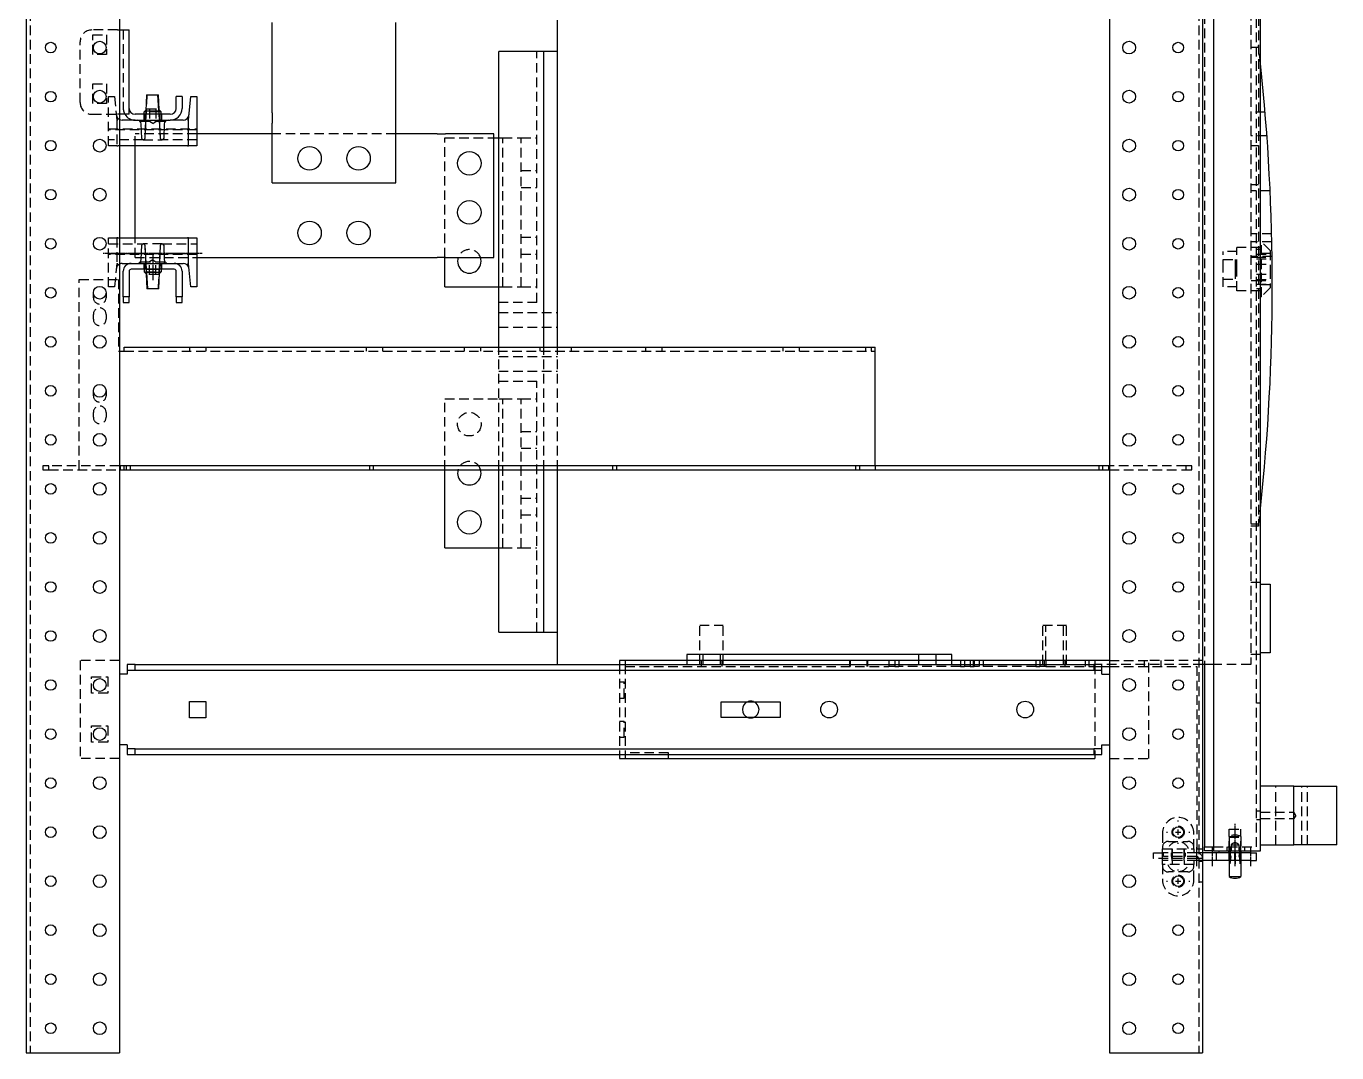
# Model space of a CAD drawing. Header units: millimetres. Extents: x -116965 to 323937, y 291661 to 566926.
# Drawn here: x -15046.3 to -14611.9, y 326092.5 to 326432.7 of the extents above; entities that cross this region are included whole.
import ezdxf

# ---------------------------------------------------------------- set-up
doc = ezdxf.new("R2010")
doc.units = ezdxf.units.MM
doc.linetypes.add('AXES2', pattern=[1.125, 0.75, -0.125, 0.125, -0.125])
doc.linetypes.add('HIDDEN2', pattern=[4.7625, 3.175, -1.5875])
doc.layers.add('ALPHA', color=255, linetype='Continuous')
doc.layers.add('AXE', color=80, linetype='AXES2')
doc.layers.add('Pointille_Court', color=40, linetype='HIDDEN2', lineweight=25)

msp = doc.modelspace()

# ---------------------------------------------------------------- linework, layer by layer
at = {"layer": 'ALPHA'}
for p, q in [((-15046.327844, 326742.532458), (-15046.327844, 326092.532458)), ((-15015.452844, 326742.532458), (-15015.452844, 326092.532458)), ((-14687.202844, 326742.532458), (-14687.202844, 326092.532458)), ((-14656.327844, 326742.532458), (-14656.327844, 326092.532458)), ((-14652.752844, 326544.932458), (-14652.752844, 326159.482458)), ((-14637.152844, 326159.482458), (-14637.152844, 326544.932458)), ((-15015.452844, 326431.507458), (-15012.202844, 326431.507458)), ((-15012.202844, 326403.557458), (-15012.202844, 326431.507458)), ((-14964.752844, 326404.010312), (-14964.752844, 326433.979603)), ((-14923.802844, 326404.010312), (-14923.802844, 326433.979603)), ((-14870.177844, 326424.357458), (-14870.177844, 326434.757458)), ((-14889.677844, 326326.369958), (-14889.677844, 326424.357458)), ((-14874.727844, 326424.357458), (-14889.677844, 326424.357458)), ((-14874.727844, 326326.369958), (-14874.727844, 326424.357458)), ((-14870.177844, 326424.357458), (-14874.727844, 326424.357458)), ((-14870.177844, 326326.369958), (-14870.177844, 326424.357458)), ((-15006.477162, 326410.057458), (-15006.666864, 326404.662458)), ((-15006.477162, 326410.057458), (-15002.643146, 326410.057458)), ((-15002.643146, 326410.057458), (-15002.452844, 326410.057458)), ((-15002.339906, 326404.662458), (-15002.643146, 326410.057458)), ((-15002.235684, 326405.062799), (-15002.452844, 326410.057458)), ((-15002.369956, 326405.19707), (-15001.542844, 326404.369958)), ((-14994.652844, 326409.407458), (-14996.602844, 326409.407458)), ((-14996.602844, 326405.507458), (-14996.602844, 326409.407458)), ((-14994.652844, 326409.407458), (-14994.652844, 326405.507458)), ((-14992.547657, 326401.607458), (-14991.727844, 326409.407458)), ((-14991.727844, 326409.407458), (-14989.777844, 326409.407458)), ((-14989.777844, 326409.407458), (-14989.777844, 326393.157458)), ((-15012.202844, 326403.557458), (-15015.452844, 326403.557458)), ((-15010.252844, 326401.607458), (-15014.502243, 326401.607458)), ((-14998.552844, 326403.557458), (-15010.252844, 326403.557458)), ((-15010.252844, 326401.607458), (-14998.552844, 326401.607458)), ((-15006.655804, 326404.976997), (-15007.262844, 326404.369958)), ((-15007.262844, 326403.557458), (-15007.262844, 326404.369958)), ((-15006.677149, 326404.369958), (-15007.262844, 326404.369958)), ((-15006.774286, 326401.607458), (-15006.986304, 326395.577827)), ((-15006.701148, 326403.687458), (-15006.705719, 326403.557458)), ((-15006.666864, 326404.662458), (-15006.701148, 326403.687458)), ((-15006.701148, 326403.687458), (-15002.285104, 326403.687458)), ((-15006.666864, 326404.662458), (-15002.339906, 326404.662458)), ((-15002.285104, 326403.687458), (-15002.339906, 326404.662458)), ((-15001.542844, 326404.369958), (-15002.323466, 326404.369958)), ((-15002.277797, 326403.557458), (-15002.285104, 326403.687458)), ((-15001.828707, 326395.5676), (-15002.168192, 326401.607458)), ((-15001.542844, 326403.557458), (-15001.542844, 326404.369958)), ((-14994.303444, 326401.607458), (-14998.552844, 326401.607458)), ((-14992.547657, 326401.607458), (-14992.871844, 326401.607458)), ((-14992.546844, 326401.607458), (-14992.547657, 326401.607458)), ((-14992.546844, 326393.157458), (-14992.546844, 326401.607458)), ((-14964.752844, 326404.010312), (-14964.752844, 326400.563167)), ((-14923.802844, 326400.563167), (-14923.802844, 326404.010312)), ((-15008.046273, 326395.577944), (-15008.213016, 326400.352827)), ((-15000.592671, 326400.352827), (-15000.759414, 326395.577944)), ((-14964.752844, 326397.057458), (-14989.777844, 326397.057458)), ((-14964.752844, 326380.807458), (-14964.752844, 326400.563167)), ((-14923.802844, 326380.807458), (-14923.802844, 326400.563167)), ((-14923.029453, 326397.057458), (-14923.802844, 326397.057458)), ((-14921.362104, 326397.057458), (-14923.029453, 326397.057458)), ((-14910.122163, 326397.057458), (-14921.362104, 326397.057458)), ((-14910.122163, 326397.057458), (-14907.34325, 326397.057458)), ((-14891.302844, 326397.057458), (-14907.34325, 326397.057458)), ((-14891.302844, 326356.107458), (-14891.302844, 326397.057458)), ((-14992.871844, 326393.157458), (-15015.452844, 326393.157458)), ((-15010.252844, 326362.607458), (-15010.252844, 326393.157458)), ((-15007.473503, 326395.107458), (-15007.55907, 326395.107458)), ((-15001.246617, 326395.107458), (-15001.341975, 326395.107458)), ((-14992.871844, 326393.157458), (-14992.546844, 326393.157458)), ((-14989.777844, 326393.157458), (-14992.546844, 326393.157458)), ((-14891.302844, 326395.757458), (-14889.677844, 326395.757458)), ((-14964.752844, 326380.807458), (-14923.802844, 326380.807458)), ((-15015.452844, 326362.607458), (-14992.871844, 326362.607458)), ((-14992.546844, 326362.607458), (-14992.871844, 326362.607458)), ((-14992.546844, 326362.607458), (-14989.777844, 326362.607458)), ((-14992.546844, 326354.157458), (-14992.546844, 326362.607458)), ((-14989.777844, 326362.607458), (-14989.777844, 326346.357458)), ((-15008.213016, 326355.412088), (-15008.046273, 326360.186971)), ((-15007.55907, 326360.657458), (-15007.463712, 326360.657458)), ((-15006.97698, 326360.197316), (-15006.637495, 326354.157458)), ((-15002.031401, 326354.157458), (-15001.819383, 326360.187089)), ((-15001.332184, 326360.657458), (-15001.246617, 326360.657458)), ((-15000.759414, 326360.186971), (-15000.592671, 326355.412088)), ((-15014.502243, 326354.157458), (-15011.552844, 326354.157458)), ((-15011.552844, 326354.157458), (-14997.252844, 326354.157458)), ((-14997.252844, 326354.157458), (-14994.303444, 326354.157458)), ((-14992.871844, 326354.157458), (-14992.547657, 326354.157458)), ((-14991.727844, 326346.357458), (-14992.547657, 326354.157458)), ((-14992.547657, 326354.157458), (-14992.546844, 326354.157458)), ((-14989.777844, 326356.107458), (-14923.029453, 326356.107458)), ((-14923.029453, 326356.107458), (-14921.362104, 326356.107458)), ((-14921.362104, 326356.107458), (-14910.122163, 326356.107458)), ((-14907.34325, 326356.107458), (-14910.122163, 326356.107458)), ((-14907.552844, 326346.357458), (-14907.552844, 326356.107458)), ((-14907.34325, 326356.107458), (-14891.302844, 326356.107458)), ((-15014.152844, 326343.107458), (-15014.152844, 326351.557458)), ((-15012.202844, 326351.557458), (-15012.202844, 326343.107458)), ((-14997.252844, 326352.207458), (-15011.552844, 326352.207458)), ((-15007.262844, 326352.207458), (-15007.262844, 326351.394958)), ((-15006.435731, 326350.567846), (-15007.262844, 326351.394958)), ((-15007.262844, 326351.394958), (-15006.482221, 326351.394958)), ((-15006.570003, 326350.702117), (-15006.352844, 326345.707458)), ((-15006.52789, 326352.207458), (-15006.520583, 326352.077458)), ((-15002.104539, 326352.077458), (-15006.520583, 326352.077458)), ((-15006.520583, 326352.077458), (-15006.465781, 326351.102458)), ((-15002.138823, 326351.102458), (-15006.465781, 326351.102458)), ((-15006.465781, 326351.102458), (-15006.162541, 326345.707458)), ((-15002.328525, 326345.707458), (-15002.138823, 326351.102458)), ((-15002.149883, 326350.787919), (-15001.542844, 326351.394958)), ((-15002.138823, 326351.102458), (-15002.104539, 326352.077458)), ((-15002.128538, 326351.394958), (-15001.542844, 326351.394958)), ((-15002.104539, 326352.077458), (-15002.099968, 326352.207458)), ((-15001.542844, 326352.207458), (-15001.542844, 326351.394958)), ((-14996.602844, 326343.107458), (-14996.602844, 326351.557458)), ((-14994.652844, 326351.557458), (-14994.652844, 326343.107458)), ((-15006.162541, 326345.707458), (-15006.352844, 326345.707458)), ((-15002.328525, 326345.707458), (-15006.162541, 326345.707458)), ((-14989.777844, 326346.357458), (-14991.727844, 326346.357458)), ((-14907.552844, 326346.357458), (-14889.677844, 326346.357458)), ((-15012.202844, 326343.107458), (-15014.152844, 326343.107458)), ((-15014.152844, 326343.107458), (-15014.152844, 326341.157458)), ((-15014.152844, 326341.157458), (-15012.202844, 326341.157458)), ((-15012.202844, 326341.157458), (-15012.202844, 326343.107458)), ((-14996.602844, 326343.107458), (-14996.602844, 326341.157458)), ((-14994.652844, 326343.107458), (-14996.602844, 326343.107458)), ((-14996.602844, 326341.157458), (-14994.652844, 326341.157458)), ((-14994.652844, 326341.157458), (-14994.652844, 326343.107458)), ((-15015.452844, 326325.069958), (-15013.827844, 326325.069958)), ((-15013.827844, 326325.069958), (-15013.827844, 326326.369958)), ((-15013.827844, 326326.369958), (-14764.877844, 326326.369958)), ((-14764.877844, 326287.044958), (-14764.877844, 326326.369958)), ((-14687.202844, 326287.044958), (-15015.452844, 326287.044958)), ((-15015.452844, 326285.744958), (-14687.202844, 326285.744958)), ((-14907.552844, 326259.907458), (-14907.552844, 326285.744958)), ((-14889.677844, 326231.957458), (-14889.677844, 326285.744958)), ((-14874.727844, 326231.957458), (-14874.727844, 326285.744958)), ((-14870.177844, 326231.957458), (-14870.177844, 326285.744958)), ((-14907.552844, 326259.907458), (-14889.677844, 326259.907458)), ((-14637.152844, 326247.882458), (-14633.902844, 326247.882458)), ((-14633.902844, 326247.882458), (-14633.902844, 326225.132458)), ((-14889.677844, 326231.957458), (-14874.727844, 326231.957458)), ((-14874.727844, 326231.957458), (-14870.177844, 326231.957458)), ((-14870.177844, 326221.232458), (-14870.177844, 326231.957458)), ((-14827.277844, 326224.482458), (-14827.277844, 326222.532458)), ((-14739.527844, 326224.482458), (-14827.277844, 326224.482458)), ((-14739.527844, 326222.532458), (-14739.527844, 326224.482458)), ((-14633.902844, 326225.132458), (-14637.152844, 326225.132458)), ((-15012.852844, 326221.232458), (-15012.852844, 326219.282458)), ((-15010.252844, 326221.232458), (-15012.852844, 326221.232458)), ((-15012.852844, 326219.282458), (-15010.252844, 326219.282458)), ((-15012.852844, 326219.282458), (-15012.852844, 326217.982458)), ((-15010.252844, 326221.232458), (-14692.402844, 326221.232458)), ((-15010.252844, 326219.282458), (-15010.252844, 326221.232458)), ((-15010.252844, 326219.282458), (-14692.402844, 326219.282458)), ((-14849.702844, 326222.532458), (-14849.702844, 326221.232458)), ((-14847.752844, 326222.532458), (-14849.702844, 326222.532458)), ((-14692.077844, 326222.532458), (-14847.752844, 326222.532458)), ((-14847.752844, 326222.532458), (-14847.752844, 326221.232458)), ((-14692.402844, 326221.232458), (-14692.402844, 326219.282458)), ((-14689.802844, 326221.232458), (-14692.402844, 326221.232458)), ((-14692.402844, 326219.282458), (-14689.802844, 326219.282458)), ((-14687.202844, 326222.532458), (-14692.077844, 326222.532458)), ((-14692.077844, 326222.532458), (-14692.077844, 326221.232458)), ((-14689.802844, 326219.282458), (-14689.802844, 326221.232458)), ((-14689.802844, 326220.582458), (-14687.202844, 326220.582458)), ((-14689.802844, 326217.982458), (-14689.802844, 326219.282458)), ((-14652.752844, 326221.232458), (-14656.327844, 326221.232458)), ((-14655.677844, 326221.232458), (-14655.677844, 326160.782458)), ((-15012.852844, 326217.982458), (-15015.452844, 326217.982458)), ((-14689.802844, 326217.982458), (-14687.202844, 326217.982458)), ((-14992.150344, 326208.979958), (-14986.755344, 326208.979958)), ((-14992.150344, 326203.584958), (-14992.150344, 326208.979958)), ((-14986.755344, 326208.979958), (-14986.755344, 326203.584958)), ((-14815.902844, 326203.682458), (-14815.902844, 326208.882458)), ((-14815.902844, 326208.882458), (-14796.402844, 326208.882458)), ((-14796.402844, 326208.882458), (-14796.402844, 326203.682458)), ((-14986.755344, 326203.584958), (-14992.150344, 326203.584958)), ((-14796.402844, 326203.682458), (-14815.902844, 326203.682458)), ((-15012.852844, 326194.582458), (-15015.452844, 326194.582458)), ((-15012.852844, 326194.582458), (-15012.852844, 326193.282458)), ((-15012.852844, 326193.282458), (-15012.852844, 326191.332458)), ((-15010.252844, 326193.282458), (-15012.852844, 326193.282458)), ((-15010.252844, 326193.282458), (-14692.402844, 326193.282458)), ((-15010.252844, 326191.332458), (-15010.252844, 326193.282458)), ((-14692.402844, 326193.282458), (-14692.402844, 326191.332458)), ((-14689.802844, 326193.282458), (-14692.402844, 326193.282458)), ((-14689.802844, 326194.582458), (-14687.202844, 326194.582458)), ((-14689.802844, 326193.282458), (-14689.802844, 326194.582458)), ((-14689.802844, 326191.332458), (-14689.802844, 326193.282458)), ((-15012.852844, 326191.332458), (-15010.252844, 326191.332458)), ((-15010.252844, 326191.332458), (-14692.402844, 326191.332458)), ((-14849.702844, 326191.332458), (-14849.702844, 326190.032458)), ((-14849.702844, 326190.032458), (-14847.752844, 326190.032458)), ((-14847.752844, 326191.332458), (-14847.752844, 326190.032458)), ((-14847.752844, 326190.032458), (-14692.077844, 326190.032458)), ((-14692.402844, 326191.332458), (-14689.802844, 326191.332458)), ((-14692.077844, 326191.332458), (-14692.077844, 326190.032458)), ((-14626.102844, 326180.932458), (-14637.152844, 326180.932458)), ((-14626.102844, 326161.432458), (-14626.102844, 326180.932458)), ((-14626.102844, 326180.932458), (-14611.862515, 326180.932458)), ((-14611.862515, 326161.432458), (-14611.862515, 326180.932458)), ((-14651.777844, 326158.832458), (-14656.327844, 326158.832458)), ((-14655.677844, 326159.482458), (-14655.677844, 326160.782458)), ((-14655.677844, 326160.782458), (-14652.752844, 326160.782458)), ((-14652.752844, 326159.482458), (-14655.677844, 326159.482458)), ((-14652.752844, 326159.482458), (-14637.152844, 326159.482458)), ((-14651.777844, 326156.232458), (-14651.777844, 326158.832458)), ((-14640.402844, 326158.832458), (-14651.777844, 326158.832458)), ((-14650.802844, 326158.832458), (-14650.802844, 326159.482458)), ((-14640.402844, 326158.832458), (-14640.402844, 326159.482458)), ((-14640.402844, 326158.832458), (-14638.452844, 326158.832458)), ((-14638.452844, 326156.232458), (-14638.452844, 326158.832458)), ((-14637.152844, 326161.432458), (-14626.102844, 326161.432458)), ((-14611.862515, 326161.432458), (-14626.102844, 326161.432458)), ((-14651.777844, 326156.232458), (-14656.327844, 326156.232458)), ((-14640.402844, 326156.232458), (-14651.777844, 326156.232458)), ((-14647.552844, 326156.232458), (-14647.552844, 326150.902458)), ((-14643.652844, 326156.232458), (-14643.652844, 326150.902458)), ((-14640.402844, 326156.232458), (-14638.452844, 326156.232458)), ((-14647.552844, 326150.902458), (-14643.652844, 326150.902458)), ((-15046.327844, 326092.532458), (-15015.452844, 326092.532458)), ((-14687.202844, 326092.532458), (-14656.327844, 326092.532458))]:
    msp.add_line(p, q, dxfattribs=at)
for centre, radius in [((-15038.202844, 326425.657458), 1.755), ((-15021.952844, 326425.657458), 2.1125), ((-14680.702844, 326425.657458), 2.1125), ((-14664.452844, 326425.657458), 1.755), ((-15038.202844, 326409.407458), 1.755), ((-15021.952844, 326409.407458), 2.1125), ((-14680.702844, 326409.407458), 2.1125), ((-14664.452844, 326409.407458), 1.755), ((-15038.202844, 326393.157458), 1.755), ((-15021.952844, 326393.157458), 2.1125), ((-14952.402844, 326388.932458), 3.9), ((-14936.152844, 326388.932458), 3.9), ((-14680.702844, 326393.157458), 2.1125), ((-14664.452844, 326393.157458), 1.755), ((-14899.427844, 326387.307458), 3.9), ((-15038.202844, 326376.907458), 1.755), ((-15021.952844, 326376.907458), 2.1125), ((-14899.427844, 326371.057458), 3.9), ((-14680.702844, 326376.907458), 2.1125), ((-14664.452844, 326376.907458), 1.755), ((-14952.402844, 326364.232458), 3.9), ((-14936.152844, 326364.232458), 3.9), ((-15038.202844, 326360.657458), 1.755), ((-15021.952844, 326360.657458), 2.1125), ((-14680.702844, 326360.657458), 2.1125), ((-14664.452844, 326360.657458), 1.755), ((-15038.202844, 326344.407458), 1.755), ((-15021.952844, 326344.407458), 2.1125), ((-14680.702844, 326344.407458), 2.1125), ((-14664.452844, 326344.407458), 1.755), ((-15038.202844, 326328.157458), 1.755), ((-15021.952844, 326328.157458), 2.1125), ((-14680.702844, 326328.157458), 2.1125), ((-14664.452844, 326328.157458), 1.755), ((-15021.952844, 326311.907458), 2.1125), ((-14680.702844, 326311.907458), 2.1125), ((-15038.202844, 326311.907458), 1.755), ((-14664.452844, 326311.907458), 1.755), ((-15038.202844, 326295.657458), 1.755), ((-15021.952844, 326295.657458), 2.1125), ((-14680.702844, 326295.657458), 2.1125), ((-14664.452844, 326295.657458), 1.755), ((-15038.202844, 326279.407458), 1.755), ((-15021.952844, 326279.407458), 2.1125), ((-14680.702844, 326279.407458), 2.1125), ((-14664.452844, 326279.407458), 1.755), ((-14899.427844, 326268.357458), 3.9), ((-15038.202844, 326263.157458), 1.755), ((-15021.952844, 326263.157458), 2.1125), ((-14680.702844, 326263.157458), 2.1125), ((-14664.452844, 326263.157458), 1.755), ((-15021.952844, 326246.907458), 2.1125), ((-14680.702844, 326246.907458), 2.1125), ((-15038.202844, 326246.907458), 1.755), ((-14664.452844, 326246.907458), 1.755), ((-15038.202844, 326230.657458), 1.755), ((-15021.952844, 326230.657458), 2.1125), ((-14680.702844, 326230.657458), 2.1125), ((-14664.452844, 326230.657458), 1.755), ((-15038.202844, 326214.407458), 1.755), ((-15021.952844, 326214.407458), 2.1125), ((-14680.702844, 326214.407458), 2.1125), ((-14664.452844, 326214.407458), 1.755), ((-14780.152844, 326206.282458), 2.7625), ((-14715.152844, 326206.282458), 2.7625), ((-15038.202844, 326198.157458), 1.755), ((-15021.952844, 326198.157458), 2.1125), ((-14680.702844, 326198.157458), 2.1125), ((-14664.452844, 326198.157458), 1.755), ((-15038.202844, 326181.907458), 1.755), ((-15021.952844, 326181.907458), 2.1125), ((-14680.702844, 326181.907458), 2.1125), ((-14664.452844, 326181.907458), 1.755), ((-15038.202844, 326165.657458), 1.755), ((-15021.952844, 326165.657458), 2.1125), ((-14680.702844, 326165.657458), 2.1125), ((-14664.452844, 326165.657458), 1.755), ((-15038.202844, 326149.407458), 1.755), ((-15021.952844, 326149.407458), 2.1125), ((-14680.702844, 326149.407458), 2.1125), ((-14664.452844, 326149.407458), 1.755), ((-15038.202844, 326133.157458), 1.755), ((-15021.952844, 326133.157458), 2.1125), ((-14680.702844, 326133.157458), 2.1125), ((-14664.452844, 326133.157458), 1.755), ((-15038.202844, 326116.907458), 1.755), ((-15021.952844, 326116.907458), 2.1125), ((-14680.702844, 326116.907458), 2.1125), ((-14664.452844, 326116.907458), 1.755), ((-15038.202844, 326100.657458), 1.755), ((-15021.952844, 326100.657458), 2.1125), ((-14680.702844, 326100.657458), 2.1125), ((-14664.452844, 326100.657458), 1.755)]:
    msp.add_circle(centre, radius, dxfattribs=at)
for centre, radius, start, end in [((-15332.246594, 326346.682458), 698.99375, 353.944703388, 6.055296612), ((-15010.252844, 326405.507458), 1.95, 180, 270), ((-14998.552844, 326405.507458), 3.9, 270, 0), ((-14998.552844, 326405.507458), 1.95, 270, 0), ((-15014.502243, 326403.557458), 1.95, 240.82441443, 270), ((-15010.252844, 326405.507458), 3.9, 210, 270), ((-15009.512224, 326400.307458), 1.3, 2, 90), ((-14999.293463, 326400.307458), 1.3, 90, 178), ((-14994.303444, 326403.557458), 1.95, 270, 354), ((-15007.55907, 326395.594958), 0.4875, 182, 270), ((-15007.473503, 326395.594958), 0.4875, 270, 357.98615763), ((-15001.341975, 326395.594958), 0.4875, 183.21706885, 270), ((-15001.246617, 326395.594958), 0.4875, 270, 358), ((-15007.55907, 326360.169958), 0.4875, 90, 178), ((-15007.463712, 326360.169958), 0.4875, 3.21706885, 90), ((-15001.332184, 326360.169958), 0.4875, 90, 177.98615763), ((-15001.246617, 326360.169958), 0.4875, 2, 90), ((-15014.502243, 326352.207458), 1.95, 90, 119.17558557), ((-15011.552844, 326351.557458), 2.6, 90, 180), ((-15009.512224, 326355.457458), 1.3, 270, 358), ((-14999.293463, 326355.457458), 1.3, 182, 270), ((-14997.252844, 326351.557458), 2.6, 0, 90), ((-14994.303444, 326352.207458), 1.95, 6, 90), ((-14899.427844, 326354.807458), 3.9, 160.52877937, 19.47122063), ((-15011.552844, 326351.557458), 0.65, 90, 180), ((-14997.252844, 326351.557458), 0.65, 0, 90), ((-14899.427844, 326284.607458), 3.9, 163.0422367, 16.9577633), ((-14806.152844, 326206.282458), 2.7625, 109.74992279, 250.25007721), ((-14806.152844, 326206.282458), 2.7625, 289.74992279, 70.25007721), ((-14645.602844, 326154.298708), 3.91625, 240.13716564, 299.86283436)]:
    msp.add_arc(centre, radius, start, end, dxfattribs=at)
for major_axis, ratio, start_param, end_param in [((0.162431, 24.917985), 0.0779847629, 2.1257914248, 2.1777898095), ((-1.765627, -24.917919), 0.0332164699, 5.2692293627, 5.3212277474), ((1.765627, -24.917919), 0.0332164699, 0.9619575598, 1.0139559445), ((-0.162431, 24.917985), 0.0779847629, 4.1053954977, 4.1573938823)]:
    msp.add_ellipse((-14645.602844, 326169.351953), major_axis=major_axis, ratio=ratio, start_param=start_param, end_param=end_param, dxfattribs=at)
at = {"layer": 'AXE'}
for p, q in [((-14987.957844, 326357.407458), (-15020.847844, 326357.407458)), ((-15004.402844, 326357.089853), (-15004.402844, 326348.599958)), ((-14635.332844, 326356.107458), (-14640.272844, 326356.107458)), ((-14635.332844, 326348.307458), (-14640.272844, 326348.307458)), ((-14664.452844, 326169.167458), (-14664.452844, 326169.492458)), ((-14664.452844, 326164.747458), (-14664.452844, 326166.567458)), ((-14645.602844, 326154.412458), (-14645.602844, 326168.452458)), ((-14668.287844, 326165.657458), (-14667.962844, 326165.657458)), ((-14665.362844, 326165.657458), (-14663.542844, 326165.657458)), ((-14664.452844, 326161.822458), (-14664.452844, 326162.147458)), ((-14660.942844, 326165.657458), (-14660.617844, 326165.657458)), ((-14658.277844, 326154.412458), (-14658.277844, 326160.652458)), ((-14653.077844, 326154.412458), (-14653.077844, 326160.652458)), ((-14640.402844, 326154.412458), (-14640.402844, 326160.652458)), ((-14664.452844, 326152.917458), (-14664.452844, 326153.242458)), ((-14668.287844, 326149.407458), (-14667.962844, 326149.407458)), ((-14665.362844, 326149.407458), (-14663.542844, 326149.407458)), ((-14664.452844, 326148.497458), (-14664.452844, 326150.317458)), ((-14660.942844, 326149.407458), (-14660.617844, 326149.407458)), ((-14664.452844, 326145.572458), (-14664.452844, 326145.897458))]:
    msp.add_line(p, q, dxfattribs=at)
at = {"layer": 'Pointille_Court'}
for p, q in [((-15045.027844, 326742.532458), (-15045.027844, 326092.532458)), ((-14657.627844, 326742.532458), (-14657.627844, 326092.532458)), ((-14638.452844, 326160.782458), (-14638.452844, 326543.632458)), ((-14655.677844, 326479.607458), (-14655.677844, 326221.232458)), ((-14640.402844, 326456.857458), (-14640.402844, 326221.232458)), ((-14637.802844, 326436.057458), (-14637.802844, 326267.057458)), ((-15016.102844, 326431.507458), (-15024.552844, 326431.507458)), ((-15016.102844, 326431.507458), (-15015.452844, 326431.507458)), ((-15014.152844, 326431.507458), (-15014.152844, 326405.507458)), ((-15028.452844, 326407.457458), (-15028.452844, 326427.607458)), ((-15024.227844, 326423.382458), (-15024.227844, 326429.882458)), ((-15024.227844, 326429.882458), (-15019.677844, 326429.882458)), ((-15019.677844, 326429.882458), (-15019.677844, 326423.382458)), ((-15019.677844, 326423.382458), (-15024.227844, 326423.382458)), ((-14877.002844, 326341.157458), (-14877.002844, 326424.357458)), ((-14637.728623, 326425.657458), (-14640.402844, 326425.657458)), ((-15024.227844, 326407.132458), (-15024.227844, 326413.632458)), ((-15024.227844, 326413.632458), (-15019.677844, 326413.632458)), ((-15019.677844, 326413.632458), (-15019.677844, 326407.132458)), ((-15006.352844, 326410.057458), (-15006.982569, 326395.573782)), ((-15019.677844, 326407.132458), (-15024.227844, 326407.132458)), ((-15019.027844, 326393.157458), (-15019.027844, 326409.407458)), ((-15019.027844, 326409.407458), (-15017.077844, 326409.407458)), ((-15017.077844, 326409.407458), (-15016.25803, 326401.607458)), ((-15006.287844, 326405.344958), (-15006.655804, 326404.976997)), ((-15006.287844, 326405.344958), (-15002.517844, 326405.344958)), ((-15005.442844, 326405.344958), (-15005.442844, 326401.607458)), ((-15003.362844, 326405.344958), (-15003.362844, 326401.607458)), ((-15002.517844, 326405.344958), (-15002.369956, 326405.19707)), ((-15024.552844, 326403.557458), (-15016.102844, 326403.557458)), ((-15016.25803, 326401.607458), (-15016.258844, 326401.607458)), ((-15016.258844, 326401.607458), (-15016.258844, 326393.157458)), ((-15015.933844, 326401.607458), (-15016.25803, 326401.607458)), ((-15015.452844, 326403.557458), (-15016.102844, 326403.557458)), ((-15008.302844, 326401.607458), (-15008.302844, 326401.119958)), ((-15000.502844, 326401.119958), (-15008.302844, 326401.119958)), ((-15007.327844, 326403.557458), (-15007.327844, 326401.607458)), ((-15007.262844, 326401.607458), (-15007.262844, 326403.557458)), ((-15007.100344, 326403.557458), (-15007.100344, 326401.607458)), ((-15006.705719, 326403.557458), (-15006.774286, 326401.607458)), ((-15002.323466, 326404.369958), (-15006.677149, 326404.369958)), ((-15004.402844, 326400.495063), (-15005.442844, 326401.119958)), ((-15004.402844, 326400.495063), (-15003.362844, 326401.119958)), ((-15002.339906, 326404.662458), (-15002.218278, 326404.662458)), ((-15002.285104, 326403.687458), (-15002.175887, 326403.687458)), ((-15002.168192, 326401.607458), (-15002.277797, 326403.557458)), ((-15001.823119, 326395.573782), (-15002.235684, 326405.062799)), ((-15001.705344, 326403.557458), (-15001.705344, 326401.607458)), ((-15001.542844, 326401.607458), (-15001.542844, 326403.557458)), ((-15001.477844, 326403.557458), (-15001.477844, 326401.607458)), ((-15000.502844, 326401.607458), (-15000.502844, 326401.119958)), ((-14635.623929, 326404.207458), (-14640.402844, 326404.207458)), ((-15019.027844, 326398.682458), (-14989.777844, 326398.682458)), ((-14989.777844, 326398.357458), (-15019.027844, 326398.357458)), ((-15010.252844, 326393.157458), (-15010.252844, 326397.057458)), ((-14989.777844, 326397.057458), (-15010.252844, 326397.057458)), ((-14923.802844, 326397.057458), (-14964.752844, 326397.057458)), ((-15007.55907, 326395.107458), (-15019.027844, 326395.107458)), ((-15016.258844, 326393.157458), (-15019.027844, 326393.157458)), ((-15016.258844, 326393.157458), (-15015.933844, 326393.157458)), ((-15015.452844, 326393.157458), (-15015.933844, 326393.157458)), ((-15007.473503, 326395.107458), (-15001.341975, 326395.107458)), ((-14989.777844, 326395.107458), (-15001.246617, 326395.107458)), ((-14907.552844, 326395.757458), (-14891.302844, 326395.757458)), ((-14907.552844, 326356.107458), (-14907.552844, 326395.757458)), ((-14889.677844, 326395.757458), (-14888.377844, 326395.757458)), ((-14888.377844, 326346.357458), (-14888.377844, 326395.757458)), ((-14888.377844, 326395.757458), (-14882.202844, 326395.757458)), ((-14882.202844, 326395.757458), (-14877.002844, 326395.757458)), ((-14882.202844, 326346.357458), (-14882.202844, 326395.757458)), ((-14635.023755, 326396.407458), (-14640.402844, 326396.407458)), ((-14637.802844, 326393.157458), (-14640.402844, 326393.157458)), ((-14882.202844, 326384.902458), (-14877.002844, 326384.902458)), ((-14882.202844, 326379.312458), (-14877.002844, 326379.312458)), ((-14637.802844, 326380.157458), (-14640.402844, 326380.157458)), ((-14633.964103, 326378.207458), (-14640.402844, 326378.207458)), ((-15019.027844, 326362.607458), (-15016.258844, 326362.607458)), ((-15019.027844, 326346.357458), (-15019.027844, 326362.607458)), ((-15016.258844, 326362.607458), (-15016.258844, 326354.157458)), ((-15015.933844, 326362.607458), (-15016.258844, 326362.607458)), ((-15015.933844, 326362.607458), (-15015.452844, 326362.607458)), ((-15010.252844, 326356.107458), (-15010.252844, 326362.607458)), ((-14882.202844, 326362.802458), (-14877.002844, 326362.802458)), ((-14633.46511, 326363.907458), (-14640.402844, 326363.907458)), ((-15019.027844, 326360.657458), (-15007.55907, 326360.657458)), ((-15019.027844, 326357.407458), (-14989.777844, 326357.407458)), ((-15001.332184, 326360.657458), (-15007.463712, 326360.657458)), ((-15006.982569, 326360.191133), (-15006.570003, 326350.702117)), ((-15002.452844, 326345.707458), (-15001.823119, 326360.191133)), ((-15001.246617, 326360.657458), (-14989.777844, 326360.657458)), ((-14644.952844, 326358.057458), (-14649.502844, 326358.057458)), ((-14649.502844, 326352.207458), (-14649.502844, 326358.057458)), ((-14637.152844, 326359.357458), (-14644.952844, 326359.357458)), ((-14644.952844, 326352.207458), (-14644.952844, 326359.357458)), ((-14633.405859, 326361.307458), (-14640.402844, 326361.307458)), ((-14637.152844, 326358.707458), (-14638.452844, 326358.707458)), ((-14633.902844, 326357.407458), (-14638.452844, 326357.407458)), ((-14633.902844, 326358.382458), (-14636.827844, 326361.307458)), ((-14636.827844, 326352.207458), (-14636.827844, 326361.307458)), ((-14633.902844, 326358.382458), (-14633.902844, 326352.207458)), ((-14989.777844, 326357.082458), (-15019.027844, 326357.082458)), ((-15016.25803, 326354.157458), (-15017.077844, 326346.357458)), ((-15016.258844, 326354.157458), (-15016.25803, 326354.157458)), ((-15016.25803, 326354.157458), (-15015.933844, 326354.157458)), ((-15010.252844, 326356.107458), (-14989.777844, 326356.107458)), ((-15008.302844, 326354.157458), (-15008.302844, 326354.644958)), ((-15008.302844, 326354.644958), (-15000.502844, 326354.644958)), ((-15007.327844, 326354.157458), (-15007.327844, 326352.207458)), ((-15007.262844, 326354.157458), (-15007.262844, 326352.207458)), ((-15007.100344, 326354.157458), (-15007.100344, 326352.207458)), ((-15006.637495, 326354.157458), (-15006.52789, 326352.207458)), ((-15004.402844, 326355.269853), (-15005.442844, 326354.644958)), ((-15005.442844, 326350.419958), (-15005.442844, 326354.157458)), ((-15004.402844, 326355.269853), (-15003.362844, 326354.644958)), ((-15003.362844, 326350.419958), (-15003.362844, 326354.157458)), ((-15002.099968, 326352.207458), (-15002.031401, 326354.157458)), ((-15001.705344, 326354.157458), (-15001.705344, 326352.207458)), ((-15001.542844, 326354.157458), (-15001.542844, 326352.207458)), ((-15001.477844, 326354.157458), (-15001.477844, 326352.207458)), ((-15000.502844, 326354.157458), (-15000.502844, 326354.644958)), ((-14882.202844, 326357.212458), (-14877.002844, 326357.212458)), ((-14649.502844, 326355.457458), (-14645.602844, 326355.457458)), ((-14645.602844, 326355.457458), (-14645.602844, 326352.207458)), ((-14633.320846, 326356.432458), (-14640.402844, 326356.432458)), ((-14638.452844, 326357.149702), (-14633.902844, 326357.149702)), ((-14638.452844, 326355.646935), (-14633.902844, 326355.646935)), ((-14638.452844, 326353.832458), (-14633.902844, 326353.832458)), ((-15028.777844, 326348.794958), (-15015.777844, 326348.794958)), ((-15028.777844, 326285.744958), (-15028.777844, 326348.794958)), ((-15015.777844, 326348.794958), (-15015.777844, 326325.069958)), ((-15006.520583, 326352.077458), (-15006.6298, 326352.077458)), ((-15006.465781, 326351.102458), (-15006.587409, 326351.102458)), ((-15006.482221, 326351.394958), (-15002.128538, 326351.394958)), ((-15006.287844, 326350.419958), (-15006.435731, 326350.567846)), ((-15002.517844, 326350.419958), (-15006.287844, 326350.419958)), ((-15002.517844, 326350.419958), (-15002.149883, 326350.787919)), ((-14649.502844, 326346.357458), (-14649.502844, 326352.207458)), ((-14649.502844, 326348.957458), (-14645.602844, 326348.957458)), ((-14645.602844, 326352.207458), (-14645.602844, 326348.957458)), ((-14644.952844, 326345.057458), (-14644.952844, 326352.207458)), ((-14638.452844, 326350.582458), (-14633.902844, 326350.582458)), ((-14638.452844, 326348.767981), (-14633.902844, 326348.767981)), ((-14636.827844, 326343.107458), (-14636.827844, 326352.207458)), ((-14633.902844, 326352.207458), (-14633.902844, 326346.032458)), ((-15024.065344, 326342.782458), (-15024.065344, 326344.407458)), ((-15019.840344, 326344.407458), (-15019.840344, 326342.782458)), ((-15017.077844, 326346.357458), (-15019.027844, 326346.357458)), ((-14889.677844, 326346.357458), (-14888.377844, 326346.357458)), ((-14888.377844, 326346.357458), (-14882.202844, 326346.357458)), ((-14882.202844, 326346.357458), (-14877.002844, 326346.357458)), ((-14644.952844, 326346.357458), (-14649.502844, 326346.357458)), ((-14637.152844, 326345.057458), (-14644.952844, 326345.057458)), ((-14638.452844, 326347.265213), (-14633.902844, 326347.265213)), ((-14633.902844, 326347.007458), (-14638.452844, 326347.007458)), ((-14637.152844, 326345.707458), (-14638.452844, 326345.707458)), ((-14633.902844, 326346.032458), (-14636.827844, 326343.107458)), ((-14877.002844, 326341.157458), (-14889.677844, 326341.157458)), ((-14636.827844, 326343.107458), (-14637.152844, 326343.107458)), ((-15024.065344, 326335.632458), (-15024.065344, 326337.257458)), ((-15019.840344, 326337.257458), (-15019.840344, 326335.632458)), ((-14889.677844, 326337.907458), (-14870.177844, 326337.907458)), ((-14889.677844, 326333.032458), (-14870.177844, 326333.032458)), ((-15015.777844, 326325.069958), (-15015.452844, 326325.069958)), ((-15013.827844, 326325.069958), (-14764.877844, 326325.069958)), ((-14992.150344, 326326.369958), (-14992.150344, 326325.069958)), ((-14986.755344, 326326.369958), (-14986.755344, 326325.069958)), ((-14933.650344, 326326.369958), (-14933.650344, 326325.069958)), ((-14928.255344, 326326.369958), (-14928.255344, 326325.069958)), ((-14901.150344, 326326.369958), (-14901.150344, 326325.069958)), ((-14895.755344, 326326.369958), (-14895.755344, 326325.069958)), ((-14889.677844, 326285.744958), (-14889.677844, 326326.369958)), ((-14889.677844, 326323.282458), (-14870.177844, 326323.282458)), ((-14876.027844, 326326.369958), (-14876.027844, 326325.069958)), ((-14874.727844, 326285.744958), (-14874.727844, 326326.369958)), ((-14870.177844, 326285.744958), (-14870.177844, 326326.369958)), ((-14865.627844, 326326.369958), (-14865.627844, 326325.069958)), ((-14841.025344, 326326.369958), (-14841.025344, 326325.069958)), ((-14835.630344, 326326.369958), (-14835.630344, 326325.069958)), ((-14795.525344, 326326.369958), (-14795.525344, 326325.069958)), ((-14790.130344, 326326.369958), (-14790.130344, 326325.069958)), ((-14768.127844, 326326.369958), (-14768.127844, 326325.069958)), ((-14766.177844, 326326.369958), (-14766.177844, 326325.069958)), ((-14889.677844, 326318.407458), (-14870.177844, 326318.407458)), ((-14889.677844, 326315.157458), (-14877.002844, 326315.157458)), ((-14877.002844, 326231.957458), (-14877.002844, 326315.157458)), ((-15024.065344, 326310.282458), (-15024.065344, 326311.907458)), ((-15019.840344, 326311.907458), (-15019.840344, 326310.282458)), ((-14907.552844, 326309.307458), (-14889.677844, 326309.307458)), ((-14907.552844, 326285.744958), (-14907.552844, 326309.307458)), ((-14889.677844, 326309.307458), (-14888.377844, 326309.307458)), ((-14888.377844, 326259.907458), (-14888.377844, 326309.307458)), ((-14888.377844, 326309.307458), (-14882.202844, 326309.307458)), ((-14882.202844, 326309.307458), (-14877.002844, 326309.307458)), ((-14882.202844, 326259.907458), (-14882.202844, 326309.307458)), ((-15024.065344, 326303.132458), (-15024.065344, 326304.757458)), ((-15019.840344, 326304.757458), (-15019.840344, 326303.132458)), ((-14882.202844, 326298.452458), (-14877.002844, 326298.452458)), ((-14882.202844, 326292.862458), (-14877.002844, 326292.862458)), ((-15040.802844, 326287.044958), (-15040.802844, 326285.744958)), ((-15038.852844, 326287.044958), (-15040.802844, 326287.044958)), ((-15040.802844, 326285.744958), (-15038.852844, 326285.744958)), ((-15015.452844, 326287.044958), (-15038.852844, 326287.044958)), ((-15038.852844, 326285.744958), (-15038.852844, 326287.044958)), ((-15038.852844, 326285.744958), (-15015.452844, 326285.744958)), ((-15015.127844, 326287.044958), (-15015.127844, 326285.744958)), ((-15013.827844, 326285.744958), (-15013.827844, 326287.044958)), ((-15013.177844, 326287.044958), (-15013.177844, 326285.744958)), ((-15011.877844, 326287.044958), (-15011.877844, 326285.744958)), ((-14932.577844, 326287.044958), (-14932.577844, 326285.744958)), ((-14931.277844, 326287.044958), (-14931.277844, 326285.744958)), ((-14851.977844, 326287.044958), (-14851.977844, 326285.744958)), ((-14850.677844, 326287.044958), (-14850.677844, 326285.744958)), ((-14771.377844, 326287.044958), (-14771.377844, 326285.744958)), ((-14770.077844, 326287.044958), (-14770.077844, 326285.744958)), ((-14764.877844, 326287.044958), (-14764.877844, 326285.744958)), ((-14690.777844, 326287.044958), (-14690.777844, 326285.744958)), ((-14689.477844, 326287.044958), (-14689.477844, 326285.744958)), ((-14687.527844, 326287.044958), (-14687.527844, 326285.744958)), ((-14661.852844, 326287.044958), (-14687.202844, 326287.044958)), ((-14687.202844, 326285.744958), (-14661.852844, 326285.744958)), ((-14661.852844, 326287.044958), (-14661.852844, 326285.744958)), ((-14659.902844, 326287.044958), (-14661.852844, 326287.044958)), ((-14661.852844, 326285.744958), (-14659.902844, 326285.744958)), ((-14659.902844, 326285.744958), (-14659.902844, 326287.044958)), ((-14882.202844, 326276.352458), (-14877.002844, 326276.352458)), ((-14882.202844, 326270.762458), (-14877.002844, 326270.762458)), ((-14637.802844, 326267.707458), (-14640.402844, 326267.707458)), ((-14637.802844, 326267.057458), (-14640.402844, 326267.057458)), ((-14637.728623, 326267.707458), (-14637.802844, 326267.707458)), ((-14889.677844, 326259.907458), (-14888.377844, 326259.907458)), ((-14888.377844, 326259.907458), (-14882.202844, 326259.907458)), ((-14882.202844, 326259.907458), (-14877.002844, 326259.907458)), ((-14640.402844, 326248.532458), (-14637.152844, 326248.532458)), ((-14823.052844, 326221.232458), (-14823.052844, 326234.232458)), ((-14823.052844, 326234.232458), (-14815.252844, 326234.232458)), ((-14815.252844, 326221.232458), (-14815.252844, 326234.232458)), ((-14709.302844, 326221.232458), (-14709.302844, 326234.232458)), ((-14709.302844, 326234.232458), (-14701.502844, 326234.232458)), ((-14708.327844, 326222.532458), (-14708.327844, 326234.232458)), ((-14702.477844, 326221.232458), (-14702.477844, 326234.232458)), ((-14701.502844, 326221.232458), (-14701.502844, 326234.232458)), ((-14822.077844, 326224.482458), (-14822.077844, 326221.232458)), ((-14816.227844, 326224.482458), (-14816.227844, 326221.232458)), ((-14750.577844, 326224.482458), (-14750.577844, 326221.232458)), ((-14744.727844, 326224.482458), (-14744.727844, 326221.232458)), ((-14637.152844, 326224.482458), (-14640.402844, 326224.482458)), ((-15028.452844, 326222.532458), (-15028.452844, 326190.032458)), ((-15015.452844, 326222.532458), (-15028.452844, 326222.532458)), ((-14849.702844, 326221.232458), (-14849.702844, 326191.332458)), ((-14847.752844, 326221.232458), (-14847.752844, 326191.332458)), ((-14847.752844, 326220.582458), (-14760.327844, 326220.582458)), ((-14827.277844, 326222.532458), (-14827.277844, 326221.232458)), ((-14822.565344, 326222.532458), (-14822.565344, 326220.582458)), ((-14815.740344, 326222.532458), (-14815.740344, 326220.582458)), ((-14773.360344, 326222.532458), (-14773.360344, 326220.582458)), ((-14773.165344, 326222.532458), (-14773.165344, 326220.582458)), ((-14767.640344, 326222.532458), (-14767.640344, 326220.582458)), ((-14767.445344, 326222.532458), (-14767.445344, 326220.582458)), ((-14760.327844, 326222.532458), (-14760.327844, 326220.582458)), ((-14758.377844, 326220.582458), (-14760.327844, 326220.582458)), ((-14758.377844, 326222.532458), (-14758.377844, 326220.582458)), ((-14758.377844, 326220.582458), (-14757.077844, 326220.582458)), ((-14757.077844, 326222.532458), (-14757.077844, 326220.582458)), ((-14736.602844, 326220.582458), (-14757.077844, 326220.582458)), ((-14739.527844, 326221.232458), (-14739.527844, 326222.532458)), ((-14736.602844, 326222.532458), (-14736.602844, 326220.582458)), ((-14736.602844, 326220.582458), (-14735.302844, 326220.582458)), ((-14735.302844, 326222.532458), (-14735.302844, 326220.582458)), ((-14733.352844, 326220.582458), (-14735.302844, 326220.582458)), ((-14733.352844, 326222.532458), (-14733.352844, 326220.582458)), ((-14733.352844, 326220.582458), (-14732.052844, 326220.582458)), ((-14732.377844, 326222.532458), (-14732.377844, 326220.582458)), ((-14732.052844, 326222.532458), (-14732.052844, 326220.582458)), ((-14711.577844, 326220.582458), (-14732.052844, 326220.582458)), ((-14730.427844, 326222.532458), (-14730.427844, 326220.582458)), ((-14729.127844, 326222.532458), (-14729.127844, 326220.582458)), ((-14711.577844, 326222.532458), (-14711.577844, 326220.582458)), ((-14711.577844, 326220.582458), (-14710.277844, 326220.582458)), ((-14710.277844, 326222.532458), (-14710.277844, 326220.582458)), ((-14708.327844, 326220.582458), (-14710.277844, 326220.582458)), ((-14708.815344, 326222.532458), (-14708.815344, 326220.582458)), ((-14708.327844, 326222.532458), (-14708.327844, 326220.582458)), ((-14708.327844, 326220.582458), (-14692.077844, 326220.582458)), ((-14701.990344, 326222.532458), (-14701.990344, 326220.582458)), ((-14695.327844, 326222.532458), (-14695.327844, 326220.582458)), ((-14694.027844, 326222.532458), (-14694.027844, 326220.582458)), ((-14692.077844, 326221.232458), (-14692.077844, 326191.332458)), ((-14692.077844, 326220.582458), (-14689.802844, 326220.582458)), ((-14656.327844, 326221.232458), (-14689.802844, 326221.232458)), ((-14687.202844, 326222.532458), (-14674.202844, 326222.532458)), ((-14687.202844, 326220.582458), (-14658.277844, 326220.582458)), ((-14675.665344, 326222.532458), (-14675.665344, 326220.582458)), ((-14674.202844, 326190.032458), (-14674.202844, 326222.532458)), ((-14656.327844, 326222.532458), (-14674.202844, 326222.532458)), ((-14670.140344, 326222.532458), (-14670.140344, 326220.582458)), ((-14658.277844, 326220.582458), (-14658.277844, 326160.132458)), ((-14640.402844, 326221.232458), (-14652.752844, 326221.232458)), ((-15024.650344, 326211.709958), (-15024.650344, 326217.104958)), ((-15024.650344, 326217.104958), (-15019.255344, 326217.104958)), ((-15019.255344, 326217.104958), (-15019.255344, 326211.709958)), ((-14849.702844, 326215.479958), (-14848.077844, 326215.479958)), ((-14848.077844, 326210.084958), (-14848.077844, 326215.479958)), ((-15019.255344, 326211.709958), (-15024.650344, 326211.709958)), ((-14849.702844, 326210.084958), (-14848.077844, 326210.084958)), ((-14638.452844, 326208.557458), (-14637.152844, 326208.557458)), ((-14849.702844, 326202.479958), (-14848.077844, 326202.479958)), ((-14848.077844, 326197.084958), (-14848.077844, 326202.479958)), ((-15024.650344, 326195.459958), (-15024.650344, 326200.854958)), ((-15024.650344, 326200.854958), (-15019.255344, 326200.854958)), ((-15019.255344, 326200.854958), (-15019.255344, 326195.459958)), ((-14849.702844, 326197.084958), (-14848.077844, 326197.084958)), ((-15019.255344, 326195.459958), (-15024.650344, 326195.459958)), ((-15015.452844, 326190.032458), (-15028.452844, 326190.032458)), ((-14833.452844, 326191.982458), (-14847.752844, 326191.982458)), ((-14833.452844, 326190.032458), (-14833.452844, 326191.982458)), ((-14687.202844, 326190.032458), (-14674.202844, 326190.032458)), ((-14632.082248, 326161.432458), (-14632.082248, 326180.932458)), ((-14623.482631, 326161.432458), (-14623.482631, 326180.932458)), ((-14621.612515, 326161.432458), (-14621.612515, 326180.932458)), ((-14637.152844, 326172.644958), (-14638.452844, 326172.644958)), ((-14637.152844, 326172.222458), (-14626.102844, 326172.222458)), ((-14625.477948, 326171.182458), (-14626.102844, 326172.222458)), ((-14625.477948, 326171.182458), (-14626.102844, 326170.142458)), ((-14647.520329, 326159.482458), (-14647.520329, 326166.632458)), ((-14647.520329, 326166.632458), (-14643.685329, 326166.632458)), ((-14643.685329, 326159.482458), (-14643.685329, 326166.632458)), ((-14637.152844, 326169.719958), (-14638.452844, 326169.719958)), ((-14637.152844, 326170.142458), (-14626.102844, 326170.142458)), ((-14669.652844, 326165.332458), (-14669.652844, 326160.132458)), ((-14667.702844, 326162.602458), (-14661.202844, 326162.602458)), ((-14659.252844, 326160.132458), (-14659.252844, 326165.332458)), ((-14647.552844, 326164.162458), (-14647.552844, 326156.232458)), ((-14647.552844, 326164.162458), (-14643.652844, 326164.162458)), ((-14647.520329, 326164.032458), (-14643.685329, 326164.032458)), ((-14643.652844, 326164.162458), (-14643.652844, 326156.232458)), ((-14672.577844, 326156.882458), (-14672.577844, 326158.832458)), ((-14672.577844, 326158.832458), (-14669.652844, 326158.832458)), ((-14669.652844, 326160.132458), (-14659.252844, 326160.132458)), ((-14669.652844, 326158.832458), (-14669.652844, 326160.132458)), ((-14669.652844, 326156.232458), (-14669.652844, 326158.832458)), ((-14658.277844, 326158.832458), (-14669.652844, 326158.832458)), ((-14669.327844, 326157.532458), (-14669.327844, 326158.832458)), ((-14658.277844, 326157.532458), (-14669.327844, 326157.532458)), ((-14666.727844, 326158.832458), (-14666.727844, 326157.532458)), ((-14666.565344, 326156.882458), (-14666.565344, 326158.832458)), ((-14666.467844, 326158.832458), (-14666.467844, 326160.132458)), ((-14666.467844, 326156.232458), (-14666.467844, 326158.832458)), ((-14666.402844, 326160.132458), (-14666.402844, 326154.932458)), ((-14662.502844, 326160.132458), (-14662.502844, 326154.932458)), ((-14662.437844, 326158.832458), (-14662.437844, 326160.132458)), ((-14662.437844, 326156.232458), (-14662.437844, 326158.832458)), ((-14662.340344, 326156.882458), (-14662.340344, 326158.832458)), ((-14662.177844, 326158.832458), (-14662.177844, 326157.532458)), ((-14659.252844, 326160.132458), (-14659.252844, 326158.832458)), ((-14658.277844, 326156.882458), (-14658.277844, 326160.132458)), ((-14658.277844, 326160.132458), (-14656.327844, 326160.132458)), ((-14656.327844, 326158.832458), (-14658.277844, 326158.832458)), ((-14652.752844, 326160.782458), (-14638.452844, 326160.782458)), ((-14648.202844, 326159.482458), (-14648.202844, 326160.782458)), ((-14647.617844, 326158.832458), (-14647.617844, 326159.482458)), ((-14647.552844, 326156.232458), (-14647.552844, 326158.832458)), ((-14647.008209, 326157.532458), (-14647.39173, 326157.575639)), ((-14647.39173, 326157.489276), (-14647.008209, 326157.532458)), ((-14647.390199, 326157.532458), (-14647.171721, 326157.532458)), ((-14647.008209, 326157.532458), (-14647.388656, 326157.575758)), ((-14647.008209, 326157.532458), (-14647.388656, 326157.489158)), ((-14647.008209, 326157.532458), (-14647.291593, 326159.915791)), ((-14647.008209, 326157.532458), (-14647.291593, 326155.149124)), ((-14647.174005, 326157.575758), (-14647.008209, 326157.532458)), ((-14647.174005, 326157.489158), (-14647.008209, 326157.532458)), ((-14647.008209, 326157.532458), (-14647.171721, 326157.532458)), ((-14647.16944, 326157.575639), (-14647.008209, 326157.532458)), ((-14647.008209, 326157.532458), (-14647.16944, 326157.489276)), ((-14647.065344, 326159.482458), (-14647.065344, 326160.782458)), ((-14646.902844, 326161.432458), (-14646.902844, 326159.482458)), ((-14646.902844, 326161.432458), (-14644.302844, 326161.432458)), ((-14645.825133, 326157.575639), (-14645.602844, 326157.532458)), ((-14645.602844, 326157.532458), (-14645.825133, 326157.489276)), ((-14645.602844, 326157.532458), (-14645.821321, 326157.532458)), ((-14645.817494, 326157.575758), (-14645.602844, 326157.532458)), ((-14645.817494, 326157.489158), (-14645.602844, 326157.532458)), ((-14645.602844, 326157.532458), (-14645.602844, 326159.915791)), ((-14645.602844, 326157.532458), (-14645.388193, 326157.575758)), ((-14645.602844, 326157.532458), (-14645.380554, 326157.575639)), ((-14645.602844, 326157.532458), (-14645.602844, 326155.149124)), ((-14645.384366, 326157.532458), (-14645.602844, 326157.532458)), ((-14645.380554, 326157.489276), (-14645.602844, 326157.532458)), ((-14645.602844, 326157.532458), (-14645.388193, 326157.489158)), ((-14644.302844, 326161.432458), (-14644.302844, 326159.482458)), ((-14644.197478, 326157.532458), (-14643.914094, 326159.915791)), ((-14644.197478, 326157.532458), (-14644.031682, 326157.575758)), ((-14643.817031, 326157.575758), (-14644.197478, 326157.532458)), ((-14643.813957, 326157.575639), (-14644.197478, 326157.532458)), ((-14644.197478, 326157.532458), (-14644.036247, 326157.575639)), ((-14644.197478, 326157.532458), (-14643.914094, 326155.149124)), ((-14644.033966, 326157.532458), (-14644.197478, 326157.532458)), ((-14643.817031, 326157.489158), (-14644.197478, 326157.532458)), ((-14644.197478, 326157.532458), (-14643.813957, 326157.489276)), ((-14644.036247, 326157.489276), (-14644.197478, 326157.532458)), ((-14644.197478, 326157.532458), (-14644.031682, 326157.489158)), ((-14644.140344, 326159.482458), (-14644.140344, 326160.782458)), ((-14644.033966, 326157.532458), (-14643.815488, 326157.532458)), ((-14643.652844, 326156.232458), (-14643.652844, 326158.832458)), ((-14643.587844, 326158.832458), (-14643.587844, 326159.482458)), ((-14642.352844, 326159.482458), (-14642.352844, 326160.782458)), ((-14658.277844, 326156.882458), (-14672.577844, 326156.882458)), ((-14658.277844, 326156.232458), (-14669.652844, 326156.232458)), ((-14669.652844, 326154.932458), (-14669.652844, 326156.232458)), ((-14669.652844, 326154.932458), (-14669.652844, 326149.732458)), ((-14659.252844, 326154.932458), (-14669.652844, 326154.932458)), ((-14666.467844, 326156.232458), (-14666.467844, 326154.932458)), ((-14662.437844, 326156.232458), (-14662.437844, 326154.932458)), ((-14659.252844, 326156.232458), (-14659.252844, 326154.932458)), ((-14659.252844, 326149.732458), (-14659.252844, 326154.932458)), ((-14656.327844, 326156.882458), (-14658.277844, 326156.882458)), ((-14656.327844, 326156.232458), (-14658.277844, 326156.232458)), ((-14656.327844, 326155.907458), (-14657.627844, 326155.907458)), ((-14661.202844, 326152.462458), (-14667.702844, 326152.462458)), ((-14656.327844, 326149.082458), (-14657.627844, 326149.082458))]:
    msp.add_line(p, q, dxfattribs=at)
for centre, radius in [((-14899.427844, 326300.857458), 3.9), ((-14664.452844, 326165.657458), 2.015), ((-14664.452844, 326149.407458), 2.015)]:
    msp.add_circle(centre, radius, dxfattribs=at)
for centre, radius, start, end in [((-15024.552844, 326427.607458), 3.9, 90, 180), ((-15332.246594, 326346.682458), 698.99375, 6.055296612, 6.540975847), ((-15024.552844, 326407.457458), 3.9, 180, 270), ((-15010.252844, 326405.507458), 3.9, 180, 210), ((-15014.502243, 326403.557458), 1.95, 186, 240.82441443), ((-15007.469608, 326395.594958), 0.4875, 270, 357.51044708), ((-15001.336079, 326395.594958), 0.4875, 182.48955292, 270), ((-15007.469608, 326360.169958), 0.4875, 2.48955292, 90), ((-15001.336079, 326360.169958), 0.4875, 90, 177.51044708), ((-14899.427844, 326354.807458), 3.9, 90, 160.52877937), ((-14899.427844, 326354.807458), 3.9, 19.47122063, 90), ((-15014.502243, 326352.207458), 1.95, 119.17558557, 174), ((-15021.952844, 326342.782458), 2.1125, 180, 0), ((-15021.952844, 326337.257458), 2.1125, 0, 180), ((-15021.952844, 326335.632458), 2.1125, 180, 0), ((-15021.952844, 326310.282458), 2.1125, 180, 0), ((-15021.952844, 326304.757458), 2.1125, 0, 180), ((-15021.952844, 326303.132458), 2.1125, 180, 0), ((-14899.427844, 326284.607458), 3.9, 90, 163.0422367), ((-14899.427844, 326284.607458), 3.9, 16.9577633, 90), ((-15332.246594, 326346.682458), 698.99375, 353.459024153, 353.944703388), ((-14806.152844, 326206.282458), 2.7625, 90, 109.74992279), ((-14806.152844, 326206.282458), 2.7625, 70.25007721, 90), ((-14806.152844, 326206.282458), 2.7625, 250.25007721, 289.74992279), ((-14664.452844, 326165.332458), 5.2, 0, 180), ((-14667.702844, 326160.652458), 1.95, 90, 180), ((-14664.452844, 326158.814177), 3.658281, 21.12202138, 158.87797862), ((-14661.202844, 326160.652458), 1.95, 0, 90), ((-14645.602844, 326160.766208), 3.91625, 60.13716564, 119.86283436), ((-14645.602844, 326160.457458), 1.625, 36.86989764, 143.13010236), ((-14658.277844, 326156.882458), 1.95, 0, 90), ((-14658.277844, 326156.882458), 0.65, 0, 90), ((-14667.702844, 326154.412458), 1.95, 180, 270), ((-14664.452844, 326156.250739), 3.658281, 201.12202138, 338.87797862), ((-14661.202844, 326154.412458), 1.95, 270, 0), ((-14664.452844, 326149.732458), 5.2, 180, 0)]:
    msp.add_arc(centre, radius, start, end, dxfattribs=at)
for centre, major_axis, ratio, start_param, end_param in [((-14645.602844, 326157.309656), (-1.949936, 0.232934), 0.0676868882, 5.8779727804, 5.8819151496), ((-14645.602844, 326169.351953), (0.162431, 24.917985), 0.0779847629, 2.0635467155, 2.0655141579), ((-14645.602844, 326145.712962), (0.162431, -24.917985), 0.0779847629, 4.2176711493, 4.2196385917), ((-14645.602844, 326157.755259), (1.949936, 0.232934), 0.0676868882, 3.5428628112, 3.5468051803), ((-14645.602844, 326145.712962), (0.162431, -24.917985), 0.0779847629, 4.1053954977, 4.2156962226), ((-14645.602844, 326169.351953), (0.162431, 24.917985), 0.0779847629, 2.0674890846, 2.1257914248), ((-14645.602844, 326145.712962), (-1.765627, 24.917919), 0.0332164699, 0.9619575598, 1.0722582847), ((-14645.602844, 326169.351953), (-1.765627, -24.917919), 0.0332164699, 5.2109270225, 5.2692293627), ((-14645.602844, 326157.309656), (-1.949936, 0.232934), 0.0676868882, 5.6534289616, 5.6573713307), ((-14645.602844, 326157.755259), (1.949936, 0.232934), 0.0676868882, 3.7674066301, 3.7713489992), ((-14645.602844, 326169.351953), (-1.765627, -24.917919), 0.0332164699, 5.2069846534, 5.2089520958), ((-14645.602844, 326145.712962), (-1.765627, 24.917919), 0.0332164699, 1.0742332114, 1.0762006538), ((-14645.602844, 326157.309656), (-1.95, 0), 0.1372965938, 4.8226897053, 4.8266320744), ((-14645.602844, 326169.351953), (1.605405, -24.917886), 0.0444209743, 5.2017690771, 5.2037365195), ((-14645.602844, 326145.712962), (1.605405, 24.917886), 0.0444209743, 1.0794487877, 1.0814162301), ((-14645.602844, 326157.755259), (1.95, 0), 0.1372965938, 4.5981458864, 4.6020882555), ((-14645.602844, 326145.712962), (1.605405, 24.917886), 0.0444209743, 0.9671731361, 1.077473861), ((-14645.602844, 326169.351953), (1.605405, -24.917886), 0.0444209743, 5.2057114462, 5.3160121711), ((-14645.602844, 326145.712962), (-1.605405, 24.917886), 0.0444209743, 5.2057114462, 5.3160121711), ((-14645.602844, 326169.351953), (-1.605405, -24.917886), 0.0444209743, 0.9671731361, 1.077473861), ((-14645.602844, 326157.309656), (-1.95, 0), 0.1372965938, 4.5981458864, 4.6020882555), ((-14645.602844, 326157.755259), (1.95, 0), 0.1372965938, 4.8226897053, 4.8266320744), ((-14645.602844, 326169.351953), (-1.605405, -24.917886), 0.0444209743, 1.0794487877, 1.0814162301), ((-14645.602844, 326145.712962), (-1.605405, 24.917886), 0.0444209743, 5.2017690771, 5.2037365195), ((-14645.602844, 326157.309656), (-1.949936, -0.232934), 0.0676868882, 3.7674066301, 3.7713489992), ((-14645.602844, 326169.351953), (1.765627, -24.917919), 0.0332164699, 1.0742332114, 1.0762006538), ((-14645.602844, 326145.712962), (1.765627, 24.917919), 0.0332164699, 5.2069846534, 5.2089520958), ((-14645.602844, 326157.755259), (1.949936, -0.232934), 0.0676868882, 5.6534289616, 5.6573713307), ((-14645.602844, 326145.712962), (1.765627, 24.917919), 0.0332164699, 5.2109270225, 5.3212277474), ((-14645.602844, 326169.351953), (1.765627, -24.917919), 0.0332164699, 1.0139559445, 1.0722582847), ((-14645.602844, 326145.712962), (-0.162431, -24.917985), 0.0779847629, 2.0674890846, 2.1777898095), ((-14645.602844, 326169.351953), (-0.162431, 24.917985), 0.0779847629, 4.1573938823, 4.2156962226), ((-14645.602844, 326157.309656), (-1.949936, -0.232934), 0.0676868882, 3.5428628112, 3.5468051803), ((-14645.602844, 326157.755259), (1.949936, -0.232934), 0.0676868882, 5.8779727804, 5.8819151496), ((-14645.602844, 326169.351953), (-0.162431, 24.917985), 0.0779847629, 4.2176711493, 4.2196385917), ((-14645.602844, 326145.712962), (-0.162431, -24.917985), 0.0779847629, 2.0635467155, 2.0655141579)]:
    msp.add_ellipse(centre, major_axis=major_axis, ratio=ratio, start_param=start_param, end_param=end_param, dxfattribs=at)

doc.saveas('drawing.dxf')
